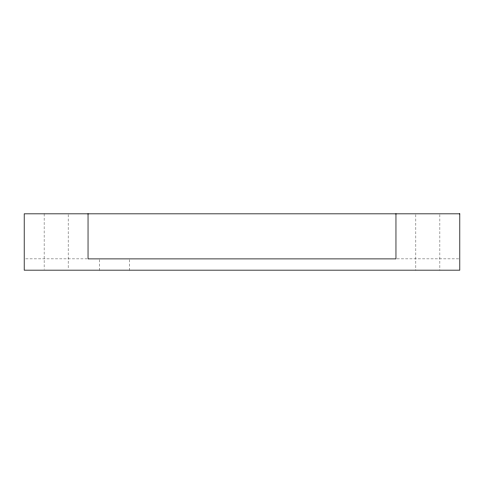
<?xml version="1.0" encoding="UTF-8"?>
<svg xmlns="http://www.w3.org/2000/svg" width="484" height="484" viewBox="0 0 484 484"><rect width="100%" height="100%" fill="white"/><g stroke="black" fill="none" stroke-linecap="round" stroke-linejoin="round"><path stroke-width="0.36" stroke-dasharray="2.42 1.81" d="M25.712 258.898L86.969 258.898M397.031 258.898L459.8 258.898M439.896 214.587L439.896 270.163M415.865 214.587L415.865 270.163M129.343 259.648L129.343 270.163M99.305 259.648L99.305 270.163M68.135 214.587L68.135 269.413M44.105 213.837L44.105 269.413"/><path stroke-width="0.73" d="M395.96 213.837L395.96 258.898L88.04 258.898L88.04 213.837M459.8 213.837L24.2 213.837L24.2 270.163L459.8 270.163L459.8 213.837"/></g></svg>
